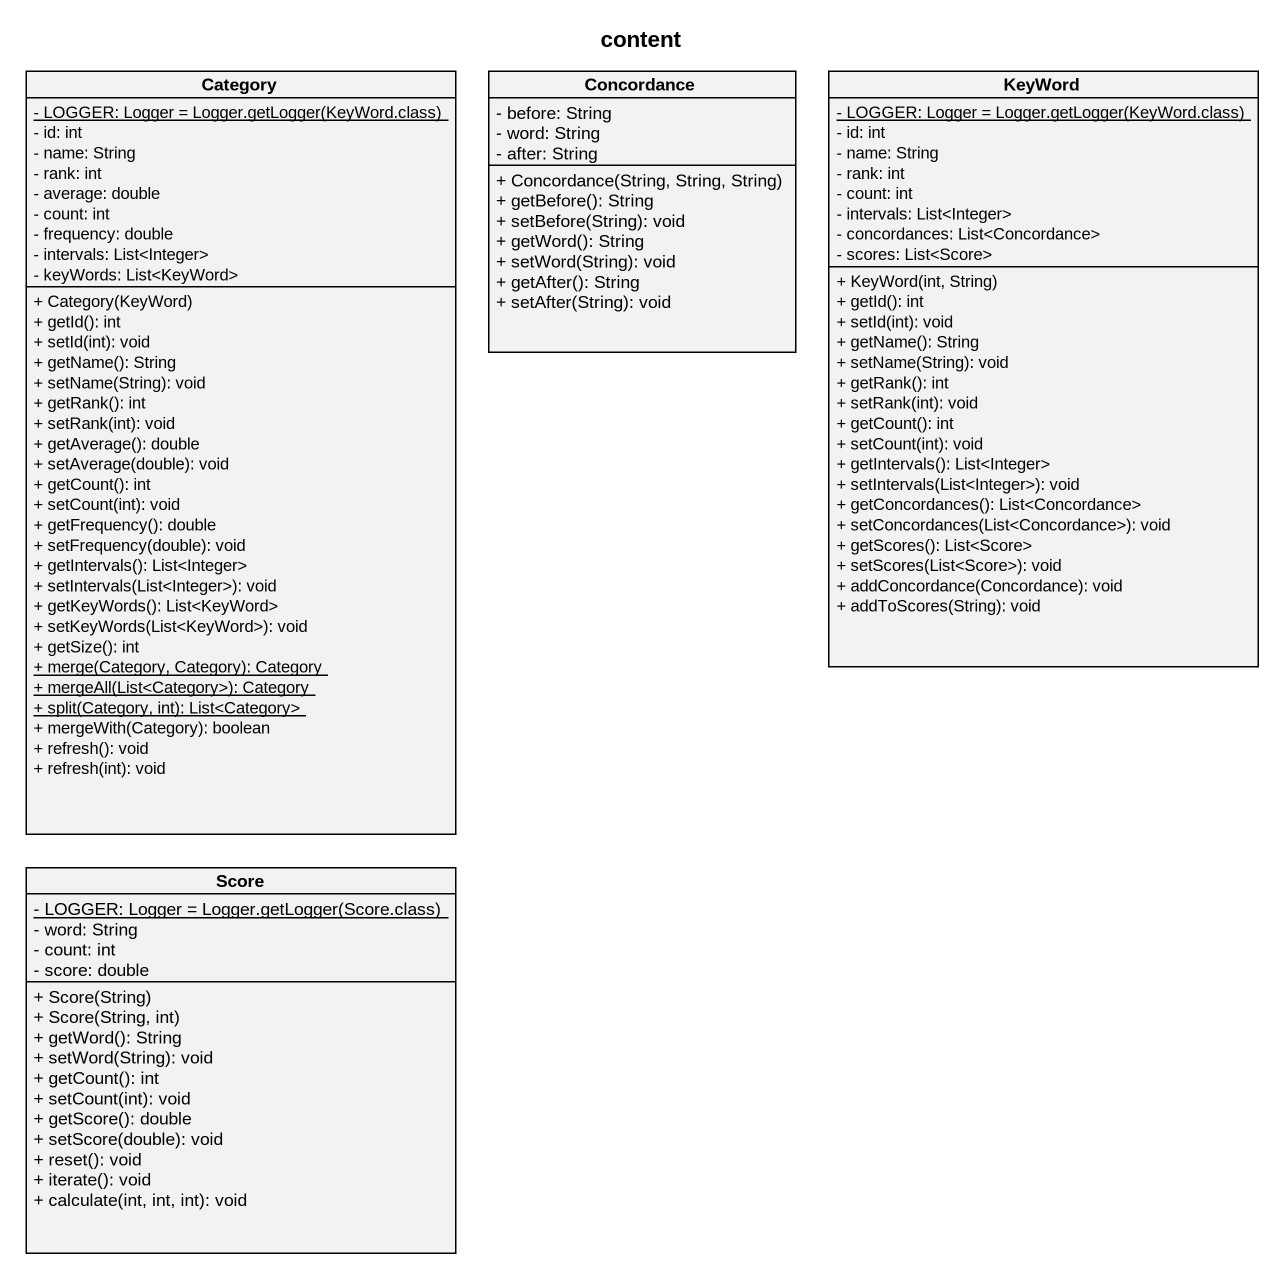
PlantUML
@startuml
title content
hide circle
hide empty members
skinparam classAttributeIconSize 0
class Category {
  {static} {field} - LOGGER: Logger = Logger.getLogger(KeyWord.class)
  - id: int
  - name: String
  - rank: int
  - average: double
  - count: int
  - frequency: double
  - intervals: List<Integer>
  - keyWords: List<KeyWord>
  + Category(KeyWord)
  + getId(): int
  + setId(int): void
  + getName(): String
  + setName(String): void
  + getRank(): int
  + setRank(int): void
  + getAverage(): double
  + setAverage(double): void
  + getCount(): int
  + setCount(int): void
  + getFrequency(): double
  + setFrequency(double): void
  + getIntervals(): List<Integer>
  + setIntervals(List<Integer>): void
  + getKeyWords(): List<KeyWord>
  + setKeyWords(List<KeyWord>): void
  + getSize(): int
  {static} + merge(Category, Category): Category
  {static} + mergeAll(List<Category>): Category
  {static} + split(Category, int): List<Category>
  + mergeWith(Category): boolean
  + refresh(): void
  + refresh(int): void
}
class Concordance {
  - before: String
  - word: String
  - after: String
  + Concordance(String, String, String)
  + getBefore(): String
  + setBefore(String): void
  + getWord(): String
  + setWord(String): void
  + getAfter(): String
  + setAfter(String): void
}
class KeyWord {
  {static} {field} - LOGGER: Logger = Logger.getLogger(KeyWord.class)
  - id: int
  - name: String
  - rank: int
  - count: int
  - intervals: List<Integer>
  - concordances: List<Concordance>
  - scores: List<Score>
  + KeyWord(int, String)
  + getId(): int
  + setId(int): void
  + getName(): String
  + setName(String): void
  + getRank(): int
  + setRank(int): void
  + getCount(): int
  + setCount(int): void
  + getIntervals(): List<Integer>
  + setIntervals(List<Integer>): void
  + getConcordances(): List<Concordance>
  + setConcordances(List<Concordance>): void
  + getScores(): List<Score>
  + setScores(List<Score>): void
  + addConcordance(Concordance): void
  + addToScores(String): void
}
class Score {
  {static} {field} - LOGGER: Logger = Logger.getLogger(Score.class)
  - word: String
  - count: int
  - score: double
  + Score(String)
  + Score(String, int)
  + getWord(): String
  + setWord(String): void
  + getCount(): int
  + setCount(int): void
  + getScore(): double
  + setScore(double): void
  + reset(): void
  + iterate(): void
  + calculate(int, int, int): void
}
@enduml
